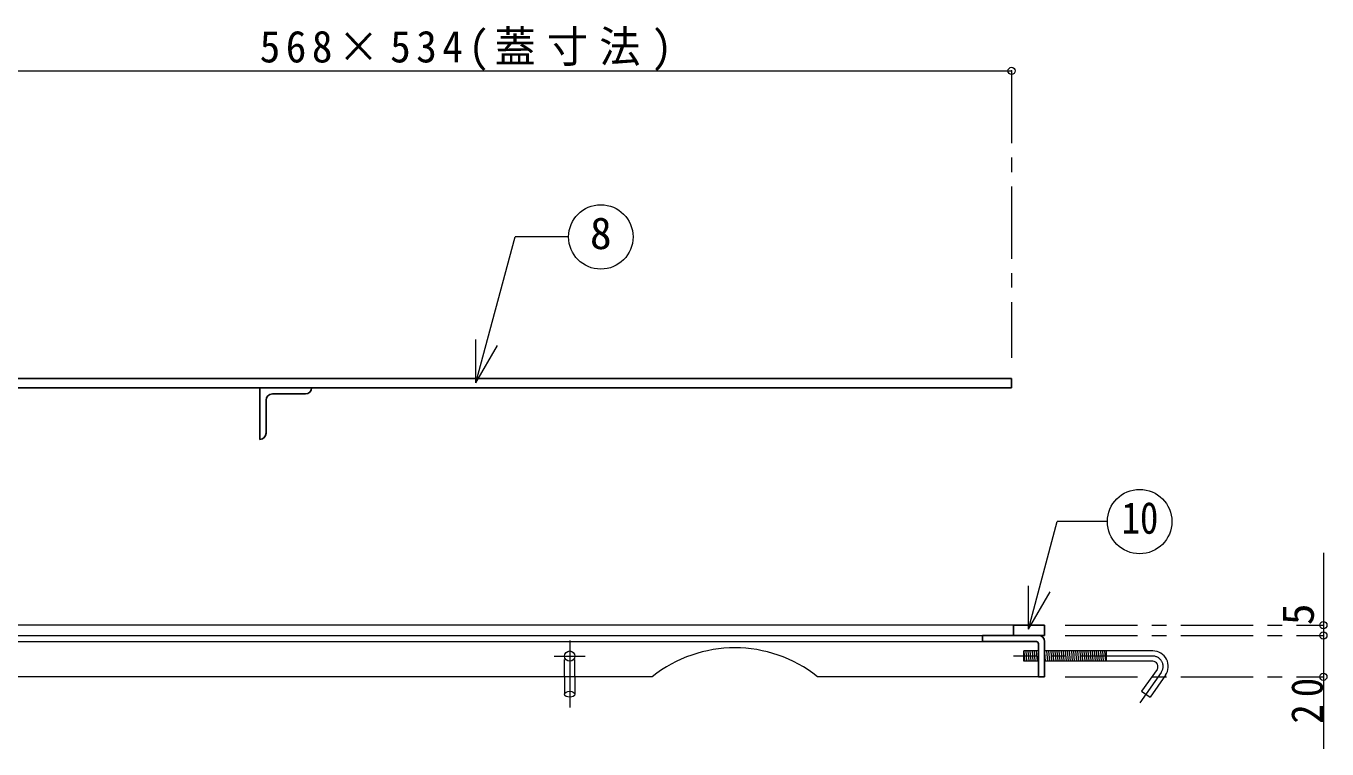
# Model space of a CAD drawing. Units: millimetres at full size, sheet at 1:7; details may follow other scales. Extents: x -1486 to 1349, y -951 to 1016.
# Drawn here: x -259 to 371, y -299 to 52 of the extents above; entities that cross this region are included whole.
import ezdxf
from ezdxf.enums import TextEntityAlignment as Align

# ---------------------------------------------------------------- set-up
doc = ezdxf.new("R2010")
doc.units = ezdxf.units.MM
doc.header["$LTSCALE"] = 7
doc.header["$PDMODE"] = 32
doc.header["$PDSIZE"] = 3.5
doc.linetypes.add('CHAIN1', pattern=[8, 5, -1, 1, -1])
doc.linetypes.add('DASHED1', pattern=[1.8, 1.2, -0.6])
doc.layers.add('0-0', color=4, linetype='Continuous', lineweight=9)
doc.styles.add('ＭＳ ゴシック', font='')
doc.styles.get('ＭＳ ゴシック').set_extended_font_data('MS Gothic')

msp = doc.modelspace()

# ---------------------------------------------------------------- linework, layer by layer
at = {"layer": '0-0'}
for p, q in [((-315.961, 29.839), (218.039, 29.839)), ((223.938, -251.161), (224.346, -256.161)), ((224.941, -251.161), (225.35, -256.161)), ((225.944, -251.161), (226.353, -256.161)), ((226.948, -251.161), (227.356, -256.161)), ((227.951, -251.161), (228.36, -256.161)), ((228.954, -251.161), (229.363, -256.161)), ((229.958, -251.161), (230.366, -256.161)), ((230.961, -251.161), (231.039, -252.116)), ((234.039, -251.994), (234.38, -256.161)), ((234.974, -251.161), (235.383, -256.161)), ((235.978, -251.161), (236.386, -256.161)), ((236.981, -251.161), (237.389, -256.161)), ((237.984, -251.161), (238.393, -256.161)), ((238.988, -251.161), (239.396, -256.161)), ((239.991, -251.161), (240.399, -256.161)), ((240.994, -251.161), (241.403, -256.161)), ((241.998, -251.161), (242.406, -256.161)), ((243.001, -251.161), (243.409, -256.161)), ((244.004, -251.161), (244.413, -256.161)), ((245.008, -251.161), (245.416, -256.161)), ((246.011, -251.161), (246.419, -256.161)), ((247.014, -251.161), (247.423, -256.161)), ((248.018, -251.161), (248.426, -256.161)), ((249.021, -251.161), (249.429, -256.161)), ((250.024, -251.161), (250.433, -256.161)), ((251.028, -251.161), (251.436, -256.161)), ((252.031, -251.161), (252.439, -256.161)), ((253.034, -251.161), (253.443, -256.161)), ((254.038, -251.161), (254.446, -256.161)), ((255.041, -251.161), (255.449, -256.161)), ((256.044, -251.161), (256.453, -256.161)), ((257.048, -251.161), (257.456, -256.161)), ((258.051, -251.161), (258.459, -256.161)), ((259.054, -251.161), (259.463, -256.161)), ((260.058, -251.161), (260.466, -256.161)), ((261.061, -251.161), (261.469, -256.161)), ((262.064, -251.161), (262.473, -256.161)), ((263.068, -251.161), (263.476, -256.161)), ((263.938, -256.161), (263.938, -251.161)), ((44.039, -263.661), (-862.961, -263.661)), ((1.539, -263.661), (1.539, -272.158)), ((6.539, -263.661), (6.539, -272.158)), ((231.039, -263.661), (124.039, -263.661))]:
    msp.add_line(p, q, dxfattribs=at)
at = {"layer": '0-0', "linetype": 'CHAIN1'}
for p, q in [((218.039, 29.839), (218.039, -109.161)), ((244.039, -238.661), (369.039, -238.661)), ((244.039, -243.661), (369.039, -243.661)), ((4.039, -246.161), (4.039, -278.592)), ((-3.461, -253.661), (11.539, -253.661)), ((286.434, -253.661), (218.938, -253.661)), ((244.039, -263.661), (369.039, -263.661)), ((290.53, -261.529), (280.219, -276.254))]:
    msp.add_line(p, q, dxfattribs=at)
at = {"layer": '0-0', "color": 7, "lineweight": 18}
for p, q in [((-41.359, -121.35), (-22.401, -50.596)), ((3.52, -50.596), (-22.401, -50.596)), ((-41.359, -121.35), (-41.359, -100.35)), ((-41.359, -121.35), (-30.859, -103.163)), ((226.181, -240.656), (240.157, -188.496)), ((264.47, -188.496), (240.157, -188.496)), ((226.181, -240.656), (226.181, -219.656)), ((226.181, -240.656), (236.681, -222.469)), ((219.039, -238.661), (-850.961, -238.661)), ((-835.961, -243.661), (204.039, -243.661)), ((-835.961, -246.661), (204.039, -246.661)), ((223.938, -256.161), (223.938, -251.161)), ((231.039, -251.161), (223.938, -251.161)), ((286.434, -251.161), (234.039, -251.161)), ((231.039, -256.161), (223.938, -256.161)), ((286.434, -256.161), (234.039, -256.161)), ((292.578, -262.962), (285.135, -273.592))]:
    msp.add_line(p, q, dxfattribs=at)
at = {"layer": '0-0', "color": 5, "lineweight": 25}
for p, q in [((-315.961, -119.161), (218.039, -119.161)), ((218.039, -119.161), (218.039, -123.661)), ((-328.461, -123.661), (218.039, -123.661)), ((-145.961, -123.661), (-145.961, -148.661)), ((-142.961, -145.661), (-142.961, -129.661)), ((-123.961, -126.661), (-139.961, -126.661)), ((234.039, -238.661), (219.039, -238.661)), ((219.039, -243.661), (219.039, -238.661)), ((234.039, -243.661), (234.039, -238.661)), ((204.039, -243.661), (234.039, -243.661)), ((204.039, -243.661), (204.039, -246.661)), ((204.039, -246.661), (230.039, -246.661)), ((231.039, -247.661), (231.039, -263.661)), ((234.039, -246.661), (234.039, -263.661)), ((234.039, -263.661), (231.039, -263.661))]:
    msp.add_line(p, q, dxfattribs=at)
at = {"layer": '0-0', "linetype": 'DASHED1'}
for p, q in [((1.539, -263.661), (1.539, -253.661)), ((6.539, -263.661), (6.539, -253.661))]:
    msp.add_line(p, q, dxfattribs=at)
at = {"layer": '0-0'}
msp.add_lwpolyline([(369.039, -203.661), (369.039, -243.661), (369.039, -298.661)], dxfattribs=at)
at = {"layer": '0-0', "color": 7, "lineweight": 18}
msp.add_lwpolyline([(288.482, -260.095), (281.039, -270.724), (285.135, -273.592)], dxfattribs=at)
for centre in [(19.12, -50.596), (280.07, -188.496)]:
    msp.add_circle(centre, 15.6, dxfattribs=at)
at = {"layer": '0-0'}
msp.add_circle((4.039, -253.661), 2.5, dxfattribs=at)
at = {"layer": '0-0', "color": 5, "lineweight": 25}
for centre, radius, start, end in [((-123.961, -123.661), 3, 270, 0), ((-139.961, -129.661), 3, 90, 180), ((-145.961, -145.661), 3, 270, 0), ((231.039, -246.661), 3, 0, 90), ((230.039, -247.661), 1, 0, 90)]:
    msp.add_arc(centre, radius, start, end, dxfattribs=at)
at = {"layer": '0-0'}
msp.add_arc((84.039, -313.804), 64.143, 51.41991, 128.58009, dxfattribs=at)
at = {"layer": '0-0', "color": 7, "lineweight": 18}
for radius in [7.5, 2.5]:
    msp.add_arc((286.434, -258.661), radius, 325, 90, dxfattribs=at)
at = {"layer": '0-0', "linetype": 'CHAIN1'}
msp.add_arc((286.434, -258.661), 5, 325, 90, dxfattribs=at)
at = {"layer": '0-0'}
msp.add_ellipse((4.039, -272.148), major_axis=(2.5, 0), ratio=0.57, dxfattribs=at)
for p in [(218.039, 29.839), (369.039, -238.661), (369.039, -243.661), (369.039, -263.661)]:
    msp.add_point(p, dxfattribs=at)

# ---------------------------------------------------------------- texts
at = {"layer": '0-0', "color": 7, "style": 'ＭＳ ゴシック'}
msp.add_text('8', height=15.4, dxfattribs=at).set_placement((13.87, -61.096), align=Align.BOTTOM_LEFT)
at = {"layer": '0-0', "color": 7, "style": 'ＭＳ ゴシック', "width": 0.85}
msp.add_text('10', height=15.4, dxfattribs=at).set_placement((271.32, -198.996), align=Align.BOTTOM_LEFT)
at = {"layer": '0-0', "color": 7, "style": 'ＭＳ ゴシック'}
msp.add_text('5', height=15.4, rotation=90, dxfattribs=at).set_placement((369.039, -238.661), align=Align.BOTTOM_LEFT)
at = {"layer": '0-0', "color": 7, "insert": (-146.086, 29.839), "char_height": 15.4, "attachment_point": 7, "style": 'ＭＳ ゴシック'}
msp.add_mtext('\\T1.27;\\W0.95;568×534(蓋寸法)', dxfattribs=at)
at = {"layer": '0-0', "color": 7, "insert": (369.039, -286.411), "char_height": 15.4, "attachment_point": 7, "rotation": 90, "style": 'ＭＳ ゴシック'}
msp.add_mtext('\\T1.36;\\W0.9;20', dxfattribs=at)

doc.saveas('drawing.dxf')
